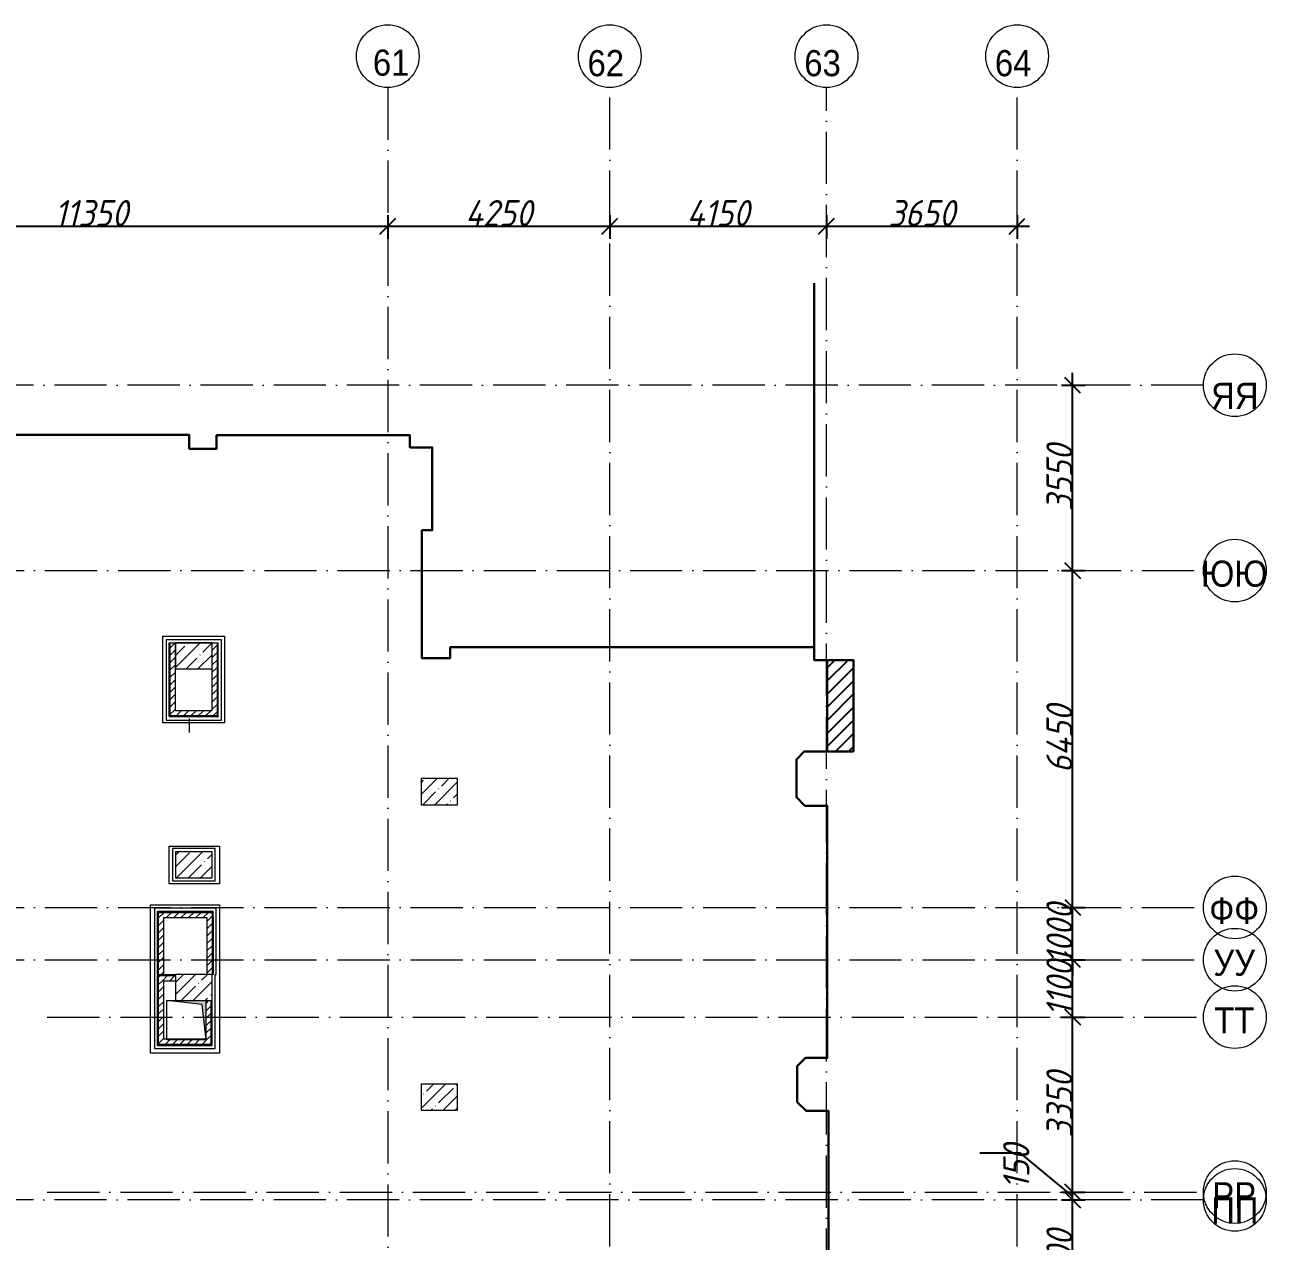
# Model space of a CAD drawing. Header units: millimetres. Extents: x 209 to 1046824, y -248937 to 510758.
# Drawn here: x 612542 to 636308, y 437893 to 461182 of the extents above; entities that cross this region are included whole.
import ezdxf

# ---------------------------------------------------------------- set-up
doc = ezdxf.new("R2010")
doc.units = ezdxf.units.MM
doc.linetypes.add('50_200_ШТРИХ_1Т_ш5_п1_п1_', pattern=[1400, 1000, -200, 0, -200])
for name, color, linetype, lineweight in [('A-ANNO-DIMS', 7, 'Continuous', 9), ('A-WALL', 7, 'Continuous', 5), ('A-WALL-FNSH-1', 7, 'Continuous', 5), ('A-WALL-IDEN', 7, 'Continuous', 9), ('I-WALL', 7, 'Continuous', 5), ('S-COLS', 7, 'Continuous', 9), ('S-COLS-1', 7, 'Continuous', 5), ('Основные линии', 7, 'Continuous', 30)]:
    doc.layers.add(name, color=color, linetype=linetype, lineweight=lineweight)
for name, color, linetype, lineweight, true_color in [('A-DETL-7', 7, 'Continuous', 20, 0x01a6fe), ('I-WALL-15', 7, 'Continuous', 5, 0x787878), ('M-EQPM-1', 7, 'Continuous', 9, 0xaaaaaa), ('M-EQPM-2', 7, 'Continuous', 9, 0xe2e2e2), ('Оси-1', 7, 'Continuous', 20, 0xaaaaaa), ('Оси-2', 7, 'Continuous', 9, 0xaaaaaa), ('Оси-3', 7, '50_200_ШТРИХ_1Т_ш5_п1_п1_', 9, 0xaaaaaa)]:
    doc.layers.add(name, color=color, linetype=linetype, lineweight=lineweight, true_color=true_color)
doc.layers.add('Штриховка', color=7, linetype='Continuous')
doc.styles.add('Arial', font='arial.ttf', dxfattribs={"width": 0.9, "height": 500})
doc.styles.add('ISOCPEUR_I_1', font='isocpeui.ttf', dxfattribs={"width": 0.9, "height": 500})
doc.dimstyles.new('ISO-2_5_0_9К_БОЛЬШОЙ', dxfattribs={"dimscale": 304.8, "dimtxt": 497.990588, "dimasz": 0.984252, "dimexe": 0.787402, "dimexo": 0, "dimgap": 0, "dimtad": 1, "dimdec": 0, "dimzin": 0, "dimdsep": 46, "dimtxsty": 'ISOCPEUR_I_1', "dimblk1": 'OBLIQUE', "dimblk2": 'OBLIQUE', "dimsah": 1, "dimcen": 0.09, "dimdle": 0.787402, "dimazin": 0, "dimtfac": 1, "dimtdec": 4, "dimtix": 1, "dimtmove": 0, "dimatfit": 3, "dimfxl": 1, "dimtvp": 1, "dimtolj": 1, "dimtzin": 0, "dimarcsym": 2})
doc.dimstyles.new('ISO-2_5_0_9К_БОЛЬШОЙ_1', dxfattribs={"dimscale": 304.8, "dimtxt": 497.990588, "dimasz": 0.984252, "dimexe": 0.787402, "dimexo": 0, "dimgap": 0, "dimtad": 1, "dimdec": 0, "dimzin": 0, "dimdsep": 46, "dimtxsty": 'ISOCPEUR_I_1', "dimblk1": 'OBLIQUE', "dimblk2": 'OBLIQUE', "dimsah": 1, "dimcen": 0.09, "dimdle": 0.787402, "dimazin": 0, "dimtfac": 1, "dimtdec": 4, "dimtix": 1, "dimtmove": 1, "dimatfit": 3, "dimfxl": 1, "dimtvp": 1, "dimtolj": 1, "dimtzin": 0, "dimarcsym": 2})
pattern_1 = [(0, (526877.51, 367168.45), (406.4, 101.6), [6.706, -298.094, 6.706, -298.094, -1625.6]), (0, (526877.51, 367168.45), (406.4, 101.6), [-609.6, 6.706, -602.894, 6.706, -298.094, -711.2]), (0, (526877.51, 367168.45), (406.4, 101.6), [-1524, 6.706, -196.494, 6.706, -501.294]), (120, (527029.91, 367219.25), (-291.18818, 301.15272), [6.706, -298.094, 6.706, -298.094, -1625.6]), (120, (527029.91, 367219.25), (-291.18818, 301.15272), [-609.6, 6.706, -602.894, 6.706, -298.094, -711.2]), (120, (527029.91, 367219.25), (-291.18818, 301.15272), [-1524, 6.706, -196.494, 6.706, -501.294]), (240, (527080.71, 367422.45), (-115.21182, -402.75272), [6.706, -298.094, 6.706, -298.094, -1625.6]), (240, (527080.71, 367422.45), (-115.21182, -402.75272), [-609.6, 6.706, -602.894, 6.706, -298.094, -711.2]), (240, (527080.71, 367422.45), (-115.21182, -402.75272), [-1524, 6.706, -196.494, 6.706, -501.294])]
pattern_2 = [(45, (526877.51, 367168.45), (-70.71068, 70.71068), [])]

# ---------------------------------------------------------------- blocks, each defined once
blk = doc.blocks.new('BSC_Колонна _Прямоугольная - 500х700-V306-АИ_План этажа_Стены_2')
at = {"layer": 'S-COLS-1'}
h = blk.add_hatch(dxfattribs=at)
h.set_pattern_fill('FP_175', color=256, style=0, pattern_type=2)
h.set_pattern_definition([(315, (-73481.04, 93600), (228.0985, 228.0985), []), (315, (-73481.04, 93371.9), (228.0985, 228.0985), [403.225, -80.645, 6.706, -73.939])])
h.paths.add_polyline_path([(-250, 350), (-250, -350), (250, -350), (250, 350)])
for p, q in [((250, 350), (-250, 350)), ((-250, 350), (-250, -350)), ((250, -350), (250, 350)), ((-250, -350), (250, -350))]:
    blk.add_line(p, q, dxfattribs=at)
blk = doc.blocks.new('BSC_Колонна _Прямоугольная - 500х700-V309-АИ_План этажа_Стены_2')
at = {"layer": 'S-COLS-1'}
h = blk.add_hatch(dxfattribs=at)
h.set_pattern_fill('FP_178', color=256, style=0, pattern_type=2)
h.set_pattern_definition([(315, (-79331.04, 93600), (228.0985, 228.0985), []), (315, (-79331.04, 93371.9), (228.0985, 228.0985), [403.225, -80.645, 6.706, -73.939])])
h.paths.add_polyline_path([(-250, 350), (-250, -350), (250, -350), (250, 350)])
for p, q in [((250, 350), (-250, 350)), ((-250, 350), (-250, -350)), ((250, -350), (250, 350)), ((-250, -350), (250, -350))]:
    blk.add_line(p, q, dxfattribs=at)
blk = doc.blocks.new('BSC_Колонна _Прямоугольная - 500х700-V362-АИ_План этажа_Стены_2')
at = {"layer": 'S-COLS-1'}
h = blk.add_hatch(dxfattribs=at)
h.set_pattern_fill('FP_221', color=256, style=0, pattern_type=2)
h.set_pattern_definition([(315, (-75580.7, 88900), (228.0985, 228.0985), []), (315, (-75580.7, 88671.9), (228.0985, 228.0985), [403.225, -80.645, 6.706, -73.939])])
h.paths.add_polyline_path([(-250, 350), (-250, -350), (250, -350), (250, 350)])
for p, q in [((250, 350), (-250, 350)), ((250, -350), (250, 350)), ((-250, -230), (-250, -350)), ((-250, -350), (250, -350))]:
    blk.add_line(p, q, dxfattribs=at)
blk = doc.blocks.new('BSC_Колонна _Прямоугольная - 500х700-V363-АИ_План этажа_Стены_2')
at = {"layer": 'S-COLS-1'}
h = blk.add_hatch(dxfattribs=at)
h.set_pattern_fill('FP_222', color=256, style=0, pattern_type=2)
h.set_pattern_definition([(315, (-77930.7, 88900), (228.0985, 228.0985), []), (315, (-77930.7, 88671.9), (228.0985, 228.0985), [403.225, -80.645, 6.706, -73.939])])
h.paths.add_polyline_path([(-250, 350), (-250, -350), (250, -350), (250, 350)])
for p, q in [((250, 350), (-250, 350)), ((-250, 350), (-250, -350)), ((250, -350), (250, 350)), ((-250, -350), (250, -350))]:
    blk.add_line(p, q, dxfattribs=at)
blk = doc.blocks.new('Канал вертикальный прямоугольный - Шахта - значок проема-24087406-АИ_План этажа_Стены_2')
at = {"layer": 'M-EQPM-2'}
blk.add_hatch(color=256, dxfattribs=at).paths.add_polyline_path([(375, 375), (-375, 375), (-375, -375), (-300, 300)])
at = {"layer": 'M-EQPM-1'}
for p, q in [((-375, -375), (-375, 375)), ((-375, 375), (375, 375)), ((-300, 300), (-375, -375)), ((-300, 300), (375, 375)), ((375, 375), (375, -375)), ((375, -375), (-375, -375))]:
    blk.add_line(p, q, dxfattribs=at)
blk = doc.blocks.new('Ось сетки - Круг_Ø6_00__ISO-2_5_0_9K_-17386508-АИ_План этажа_Стены_3')
at = {"layer": 'Оси-1'}
blk.add_circle((0, 0), 3, dxfattribs=at)
blk = doc.blocks.new('_Oblique')
at = {"color": 0, "linetype": 'ByBlock', "lineweight": -2}
blk.add_line((-0.5, -0.5), (0.5, 0.5), dxfattribs=at)
blk = doc.blocks.new('*D1847')
at = {"layer": 'A-ANNO-DIMS', "color": 0, "lineweight": -2, "transparency": 16777216}
for p, q in [((632601, 436042), (632601, 438922)), ((632389, 438682), (632841, 438682)), ((632389, 436282), (632841, 436282))]:
    blk.add_line(p, q, dxfattribs=at)
at = {"layer": 'Defpoints', "color": 0, "lineweight": 30, "transparency": 16777216}
for p in [(632389, 438682), (632601, 438682), (632389, 436282)]:
    blk.add_point(p, dxfattribs=at)
at = {"layer": 'A-ANNO-DIMS', "color": 0, "lineweight": -2, "transparency": 16777216, "xscale": 300, "yscale": 300, "zscale": 300}
for p, rotation in [((632601, 438682), 90), ((632601, 436282), 270)]:
    blk.add_blockref('_Oblique', p, dxfattribs=dict(at, rotation=rotation))
at = {"layer": 'A-ANNO-DIMS', "color": 0, "transparency": 16777216, "insert": (632351, 437482), "char_height": 500, "width": 1562.92, "attachment_point": 5, "rotation": 90, "style": 'ISOCPEUR_I_1'}
blk.add_mtext('\\A1;2400', dxfattribs=at)
blk = doc.blocks.new('*D1848')
at = {"layer": 'A-ANNO-DIMS', "color": 0, "lineweight": -2, "transparency": 16777216}
for p, q in [((631607, 439580), (630827, 439580)), ((632601, 438757), (631607, 439580)), ((632601, 438442), (632601, 439072)), ((632389, 438832), (632841, 438832)), ((632389, 438682), (632841, 438682))]:
    blk.add_line(p, q, dxfattribs=at)
at = {"layer": 'Defpoints', "color": 0, "lineweight": 30, "transparency": 16777216}
for p in [(632389, 438832), (632601, 438832), (632389, 438682)]:
    blk.add_point(p, dxfattribs=at)
at = {"layer": 'A-ANNO-DIMS', "color": 0, "lineweight": -2, "transparency": 16777216, "xscale": 300, "yscale": 300, "zscale": 300}
for p, rotation in [((632601, 438832), 90), ((632601, 438682), 270)]:
    blk.add_blockref('_Oblique', p, dxfattribs=dict(at, rotation=rotation))
at = {"layer": 'A-ANNO-DIMS', "color": 0, "transparency": 16777216, "insert": (631273, 438891), "char_height": 500, "width": 1022.8, "attachment_point": 1, "rotation": 90, "line_spacing_factor": 1.149209, "style": 'ISOCPEUR_I_1'}
blk.add_mtext('\\A1;150', dxfattribs=at)
blk = doc.blocks.new('*D1849')
at = {"layer": 'A-ANNO-DIMS', "color": 0, "lineweight": -2, "transparency": 16777216}
for p, q in [((632601, 438592), (632601, 442422)), ((632389, 442182), (632841, 442182)), ((632389, 438832), (632841, 438832))]:
    blk.add_line(p, q, dxfattribs=at)
at = {"layer": 'Defpoints', "color": 0, "lineweight": 30, "transparency": 16777216}
for p in [(632389, 442182), (632601, 442182), (632389, 438832)]:
    blk.add_point(p, dxfattribs=at)
at = {"layer": 'A-ANNO-DIMS', "color": 0, "lineweight": -2, "transparency": 16777216, "xscale": 300, "yscale": 300, "zscale": 300}
for p, rotation in [((632601, 442182), 90), ((632601, 438832), 270)]:
    blk.add_blockref('_Oblique', p, dxfattribs=dict(at, rotation=rotation))
at = {"layer": 'A-ANNO-DIMS', "color": 0, "transparency": 16777216, "insert": (632351, 440507), "char_height": 500, "width": 1516.96, "attachment_point": 5, "rotation": 90, "style": 'ISOCPEUR_I_1'}
blk.add_mtext('\\A1;3350', dxfattribs=at)
blk = doc.blocks.new('*D1850')
at = {"layer": 'A-ANNO-DIMS', "color": 0, "lineweight": -2, "transparency": 16777216}
for p, q in [((632601, 441942), (632601, 443522)), ((632389, 443282), (632841, 443282)), ((632389, 442182), (632841, 442182))]:
    blk.add_line(p, q, dxfattribs=at)
at = {"layer": 'Defpoints', "color": 0, "lineweight": 30, "transparency": 16777216}
for p in [(632389, 443282), (632601, 443282), (632389, 442182)]:
    blk.add_point(p, dxfattribs=at)
at = {"layer": 'A-ANNO-DIMS', "color": 0, "lineweight": -2, "transparency": 16777216, "xscale": 300, "yscale": 300, "zscale": 300}
for p, rotation in [((632601, 443282), 90), ((632601, 442182), 270)]:
    blk.add_blockref('_Oblique', p, dxfattribs=dict(at, rotation=rotation))
at = {"layer": 'A-ANNO-DIMS', "color": 0, "transparency": 16777216, "insert": (632351, 442732), "char_height": 500, "width": 1287.11, "attachment_point": 5, "rotation": 90, "style": 'ISOCPEUR_I_1'}
blk.add_mtext('\\A1;1100', dxfattribs=at)
blk = doc.blocks.new('*D1851')
at = {"layer": 'A-ANNO-DIMS', "color": 0, "lineweight": -2, "transparency": 16777216}
for p, q in [((632601, 444282), (632601, 444582)), ((632389, 444282), (632841, 444282)), ((632601, 443282), (632601, 444282)), ((632389, 443282), (632841, 443282)), ((632601, 443282), (632601, 442982))]:
    blk.add_line(p, q, dxfattribs=at)
at = {"layer": 'Defpoints', "color": 0, "lineweight": 30, "transparency": 16777216}
for p in [(632389, 444282), (632601, 444282), (632389, 443282)]:
    blk.add_point(p, dxfattribs=at)
at = {"layer": 'A-ANNO-DIMS', "color": 0, "lineweight": -2, "transparency": 16777216, "xscale": 300, "yscale": 300, "zscale": 300}
for p, rotation in [((632601, 444282), 270), ((632601, 443282), 90)]:
    blk.add_blockref('_Oblique', p, dxfattribs=dict(at, rotation=rotation))
at = {"layer": 'A-ANNO-DIMS', "color": 0, "transparency": 16777216, "insert": (632351, 443782), "char_height": 500, "width": 1402.04, "attachment_point": 5, "rotation": 90, "style": 'ISOCPEUR_I_1'}
blk.add_mtext('\\A1;1000', dxfattribs=at)
blk = doc.blocks.new('*D1852')
at = {"layer": 'A-ANNO-DIMS', "color": 0, "lineweight": -2, "transparency": 16777216}
for p, q in [((632601, 444042), (632601, 450972)), ((632389, 450732), (632841, 450732)), ((632389, 444282), (632841, 444282))]:
    blk.add_line(p, q, dxfattribs=at)
at = {"layer": 'Defpoints', "color": 0, "lineweight": 30, "transparency": 16777216}
for p in [(632389, 450732), (632601, 450732), (632389, 444282)]:
    blk.add_point(p, dxfattribs=at)
at = {"layer": 'A-ANNO-DIMS', "color": 0, "lineweight": -2, "transparency": 16777216, "xscale": 300, "yscale": 300, "zscale": 300}
for p, rotation in [((632601, 450732), 90), ((632601, 444282), 270)]:
    blk.add_blockref('_Oblique', p, dxfattribs=dict(at, rotation=rotation))
at = {"layer": 'A-ANNO-DIMS', "color": 0, "transparency": 16777216, "insert": (632351, 447507), "char_height": 500, "width": 1562.92, "attachment_point": 5, "rotation": 90, "style": 'ISOCPEUR_I_1'}
blk.add_mtext('\\A1;6450', dxfattribs=at)
blk = doc.blocks.new('*D1853')
at = {"layer": 'A-ANNO-DIMS', "color": 0, "lineweight": -2, "transparency": 16777216}
for p, q in [((632601, 450492), (632601, 454522)), ((632389, 454282), (632841, 454282)), ((632389, 450732), (632841, 450732))]:
    blk.add_line(p, q, dxfattribs=at)
at = {"layer": 'Defpoints', "color": 0, "lineweight": 30, "transparency": 16777216}
for p in [(632389, 454282), (632601, 454282), (632389, 450732)]:
    blk.add_point(p, dxfattribs=at)
at = {"layer": 'A-ANNO-DIMS', "color": 0, "lineweight": -2, "transparency": 16777216, "xscale": 300, "yscale": 300, "zscale": 300}
for p, rotation in [((632601, 454282), 90), ((632601, 450732), 270)]:
    blk.add_blockref('_Oblique', p, dxfattribs=dict(at, rotation=rotation))
at = {"layer": 'A-ANNO-DIMS', "color": 0, "transparency": 16777216, "insert": (632351, 452507), "char_height": 500, "width": 1516.96, "attachment_point": 5, "rotation": 90, "style": 'ISOCPEUR_I_1'}
blk.add_mtext('\\A1;3550', dxfattribs=at)
blk = doc.blocks.new('*D1859')
at = {"layer": 'A-ANNO-DIMS', "color": 0, "lineweight": -2, "transparency": 16777216}
for p, q in [((632601, 436042), (632601, 438922)), ((632389, 438682), (632841, 438682)), ((632389, 436282), (632841, 436282))]:
    blk.add_line(p, q, dxfattribs=at)
at = {"layer": 'Defpoints', "color": 0, "lineweight": 30, "transparency": 16777216}
for p in [(632389, 438682), (632601, 438682), (632389, 436282)]:
    blk.add_point(p, dxfattribs=at)
at = {"layer": 'A-ANNO-DIMS', "color": 0, "lineweight": -2, "transparency": 16777216, "xscale": 300, "yscale": 300, "zscale": 300}
for p, rotation in [((632601, 438682), 90), ((632601, 436282), 270)]:
    blk.add_blockref('_Oblique', p, dxfattribs=dict(at, rotation=rotation))
at = {"layer": 'A-ANNO-DIMS', "color": 0, "transparency": 16777216, "insert": (632351, 437482), "char_height": 500, "width": 1562.92, "attachment_point": 5, "rotation": 90, "style": 'ISOCPEUR_I_1'}
blk.add_mtext('\\A1;2400', dxfattribs=at)
blk = doc.blocks.new('*D1860')
at = {"layer": 'A-ANNO-DIMS', "color": 0, "lineweight": -2, "transparency": 16777216}
for p, q in [((631607, 439580), (630827, 439580)), ((632601, 438757), (631607, 439580)), ((632601, 438442), (632601, 439072)), ((632389, 438832), (632841, 438832)), ((632389, 438682), (632841, 438682))]:
    blk.add_line(p, q, dxfattribs=at)
at = {"layer": 'Defpoints', "color": 0, "lineweight": 30, "transparency": 16777216}
for p in [(632389, 438832), (632601, 438832), (632389, 438682)]:
    blk.add_point(p, dxfattribs=at)
at = {"layer": 'A-ANNO-DIMS', "color": 0, "lineweight": -2, "transparency": 16777216, "xscale": 300, "yscale": 300, "zscale": 300}
for p, rotation in [((632601, 438832), 90), ((632601, 438682), 270)]:
    blk.add_blockref('_Oblique', p, dxfattribs=dict(at, rotation=rotation))
at = {"layer": 'A-ANNO-DIMS', "color": 0, "transparency": 16777216, "insert": (631273, 438891), "char_height": 500, "width": 1022.8, "attachment_point": 1, "rotation": 90, "line_spacing_factor": 1.149209, "style": 'ISOCPEUR_I_1'}
blk.add_mtext('\\A1;150', dxfattribs=at)
blk = doc.blocks.new('*D1861')
at = {"layer": 'A-ANNO-DIMS', "color": 0, "lineweight": -2, "transparency": 16777216}
for p, q in [((632601, 438592), (632601, 442422)), ((632389, 442182), (632841, 442182)), ((632389, 438832), (632841, 438832))]:
    blk.add_line(p, q, dxfattribs=at)
at = {"layer": 'Defpoints', "color": 0, "lineweight": 30, "transparency": 16777216}
for p in [(632389, 442182), (632601, 442182), (632389, 438832)]:
    blk.add_point(p, dxfattribs=at)
at = {"layer": 'A-ANNO-DIMS', "color": 0, "lineweight": -2, "transparency": 16777216, "xscale": 300, "yscale": 300, "zscale": 300}
for p, rotation in [((632601, 442182), 90), ((632601, 438832), 270)]:
    blk.add_blockref('_Oblique', p, dxfattribs=dict(at, rotation=rotation))
at = {"layer": 'A-ANNO-DIMS', "color": 0, "transparency": 16777216, "insert": (632351, 440507), "char_height": 500, "width": 1516.96, "attachment_point": 5, "rotation": 90, "style": 'ISOCPEUR_I_1'}
blk.add_mtext('\\A1;3350', dxfattribs=at)
blk = doc.blocks.new('*D1862')
at = {"layer": 'A-ANNO-DIMS', "color": 0, "lineweight": -2, "transparency": 16777216}
for p, q in [((632601, 441942), (632601, 443522)), ((632389, 443282), (632841, 443282)), ((632389, 442182), (632841, 442182))]:
    blk.add_line(p, q, dxfattribs=at)
at = {"layer": 'Defpoints', "color": 0, "lineweight": 30, "transparency": 16777216}
for p in [(632389, 443282), (632601, 443282), (632389, 442182)]:
    blk.add_point(p, dxfattribs=at)
at = {"layer": 'A-ANNO-DIMS', "color": 0, "lineweight": -2, "transparency": 16777216, "xscale": 300, "yscale": 300, "zscale": 300}
for p, rotation in [((632601, 443282), 90), ((632601, 442182), 270)]:
    blk.add_blockref('_Oblique', p, dxfattribs=dict(at, rotation=rotation))
at = {"layer": 'A-ANNO-DIMS', "color": 0, "transparency": 16777216, "insert": (632351, 442732), "char_height": 500, "width": 1287.11, "attachment_point": 5, "rotation": 90, "style": 'ISOCPEUR_I_1'}
blk.add_mtext('\\A1;1100', dxfattribs=at)
blk = doc.blocks.new('*D1863')
at = {"layer": 'A-ANNO-DIMS', "color": 0, "lineweight": -2, "transparency": 16777216}
for p, q in [((632601, 444282), (632601, 444582)), ((632389, 444282), (632841, 444282)), ((632601, 443282), (632601, 444282)), ((632389, 443282), (632841, 443282)), ((632601, 443282), (632601, 442982))]:
    blk.add_line(p, q, dxfattribs=at)
at = {"layer": 'Defpoints', "color": 0, "lineweight": 30, "transparency": 16777216}
for p in [(632389, 444282), (632601, 444282), (632389, 443282)]:
    blk.add_point(p, dxfattribs=at)
at = {"layer": 'A-ANNO-DIMS', "color": 0, "lineweight": -2, "transparency": 16777216, "xscale": 300, "yscale": 300, "zscale": 300}
for p, rotation in [((632601, 444282), 270), ((632601, 443282), 90)]:
    blk.add_blockref('_Oblique', p, dxfattribs=dict(at, rotation=rotation))
at = {"layer": 'A-ANNO-DIMS', "color": 0, "transparency": 16777216, "insert": (632351, 443782), "char_height": 500, "width": 1402.04, "attachment_point": 5, "rotation": 90, "style": 'ISOCPEUR_I_1'}
blk.add_mtext('\\A1;1000', dxfattribs=at)
blk = doc.blocks.new('*D1864')
at = {"layer": 'A-ANNO-DIMS', "color": 0, "lineweight": -2, "transparency": 16777216}
for p, q in [((632601, 444042), (632601, 450972)), ((632389, 450732), (632841, 450732)), ((632389, 444282), (632841, 444282))]:
    blk.add_line(p, q, dxfattribs=at)
at = {"layer": 'Defpoints', "color": 0, "lineweight": 30, "transparency": 16777216}
for p in [(632389, 450732), (632601, 450732), (632389, 444282)]:
    blk.add_point(p, dxfattribs=at)
at = {"layer": 'A-ANNO-DIMS', "color": 0, "lineweight": -2, "transparency": 16777216, "xscale": 300, "yscale": 300, "zscale": 300}
for p, rotation in [((632601, 450732), 90), ((632601, 444282), 270)]:
    blk.add_blockref('_Oblique', p, dxfattribs=dict(at, rotation=rotation))
at = {"layer": 'A-ANNO-DIMS', "color": 0, "transparency": 16777216, "insert": (632351, 447507), "char_height": 500, "width": 1562.92, "attachment_point": 5, "rotation": 90, "style": 'ISOCPEUR_I_1'}
blk.add_mtext('\\A1;6450', dxfattribs=at)
blk = doc.blocks.new('*D1865')
at = {"layer": 'A-ANNO-DIMS', "color": 0, "lineweight": -2, "transparency": 16777216}
for p, q in [((632601, 450492), (632601, 454522)), ((632389, 454282), (632841, 454282)), ((632389, 450732), (632841, 450732))]:
    blk.add_line(p, q, dxfattribs=at)
at = {"layer": 'Defpoints', "color": 0, "lineweight": 30, "transparency": 16777216}
for p in [(632389, 454282), (632601, 454282), (632389, 450732)]:
    blk.add_point(p, dxfattribs=at)
at = {"layer": 'A-ANNO-DIMS', "color": 0, "lineweight": -2, "transparency": 16777216, "xscale": 300, "yscale": 300, "zscale": 300}
for p, rotation in [((632601, 454282), 90), ((632601, 450732), 270)]:
    blk.add_blockref('_Oblique', p, dxfattribs=dict(at, rotation=rotation))
at = {"layer": 'A-ANNO-DIMS', "color": 0, "transparency": 16777216, "insert": (632351, 452507), "char_height": 500, "width": 1516.96, "attachment_point": 5, "rotation": 90, "style": 'ISOCPEUR_I_1'}
blk.add_mtext('\\A1;3550', dxfattribs=at)
blk = doc.blocks.new('*D1869')
at = {"layer": 'A-ANNO-DIMS', "color": 0, "lineweight": -2, "transparency": 16777216}
for p, q in [((608140, 457539), (608140, 457087)), ((619490, 457539), (619490, 457087)), ((607900, 457327), (619730, 457327))]:
    blk.add_line(p, q, dxfattribs=at)
at = {"layer": 'Defpoints', "color": 0, "lineweight": 30, "transparency": 16777216}
for p in [(608140, 457539), (619490, 457539), (619490, 457327)]:
    blk.add_point(p, dxfattribs=at)
at = {"layer": 'A-ANNO-DIMS', "color": 0, "lineweight": -2, "transparency": 16777216, "xscale": 300, "yscale": 300, "zscale": 300, "rotation": 180}
blk.add_blockref('_Oblique', (608140, 457327), dxfattribs=at)
at = {"layer": 'A-ANNO-DIMS', "color": 0, "lineweight": -2, "transparency": 16777216, "xscale": 300, "yscale": 300, "zscale": 300}
blk.add_blockref('_Oblique', (619490, 457327), dxfattribs=at)
at = {"layer": 'A-ANNO-DIMS', "color": 0, "transparency": 16777216, "insert": (613815, 457577), "char_height": 500, "width": 1666.35, "attachment_point": 5, "style": 'ISOCPEUR_I_1'}
blk.add_mtext('\\A1;11350', dxfattribs=at)
blk = doc.blocks.new('*D1870')
at = {"layer": 'A-ANNO-DIMS', "color": 0, "lineweight": -2, "transparency": 16777216}
for p, q in [((619490, 457539), (619490, 457087)), ((623740, 457539), (623740, 457087)), ((619250, 457327), (623980, 457327))]:
    blk.add_line(p, q, dxfattribs=at)
at = {"layer": 'Defpoints', "color": 0, "lineweight": 30, "transparency": 16777216}
for p in [(619490, 457539), (623740, 457539), (623740, 457327)]:
    blk.add_point(p, dxfattribs=at)
at = {"layer": 'A-ANNO-DIMS', "color": 0, "lineweight": -2, "transparency": 16777216, "xscale": 300, "yscale": 300, "zscale": 300, "rotation": 180}
blk.add_blockref('_Oblique', (619490, 457327), dxfattribs=at)
at = {"layer": 'A-ANNO-DIMS', "color": 0, "lineweight": -2, "transparency": 16777216, "xscale": 300, "yscale": 300, "zscale": 300}
blk.add_blockref('_Oblique', (623740, 457327), dxfattribs=at)
at = {"layer": 'A-ANNO-DIMS', "color": 0, "transparency": 16777216, "insert": (621615, 457577), "char_height": 500, "width": 1562.92, "attachment_point": 5, "style": 'ISOCPEUR_I_1'}
blk.add_mtext('\\A1;4250', dxfattribs=at)
blk = doc.blocks.new('*D1871')
at = {"layer": 'A-ANNO-DIMS', "color": 0, "lineweight": -2, "transparency": 16777216}
for p, q in [((623740, 457539), (623740, 457087)), ((627890, 457539), (627890, 457087)), ((623500, 457327), (628130, 457327))]:
    blk.add_line(p, q, dxfattribs=at)
at = {"layer": 'Defpoints', "color": 0, "lineweight": 30, "transparency": 16777216}
for p in [(623740, 457539), (627890, 457539), (627890, 457327)]:
    blk.add_point(p, dxfattribs=at)
at = {"layer": 'A-ANNO-DIMS', "color": 0, "lineweight": -2, "transparency": 16777216, "xscale": 300, "yscale": 300, "zscale": 300, "rotation": 180}
blk.add_blockref('_Oblique', (623740, 457327), dxfattribs=at)
at = {"layer": 'A-ANNO-DIMS', "color": 0, "lineweight": -2, "transparency": 16777216, "xscale": 300, "yscale": 300, "zscale": 300}
blk.add_blockref('_Oblique', (627890, 457327), dxfattribs=at)
at = {"layer": 'A-ANNO-DIMS', "color": 0, "transparency": 16777216, "insert": (625815, 457577), "char_height": 500, "width": 1448, "attachment_point": 5, "style": 'ISOCPEUR_I_1'}
blk.add_mtext('\\A1;4150', dxfattribs=at)
blk = doc.blocks.new('*D1872')
at = {"layer": 'A-ANNO-DIMS', "color": 0, "lineweight": -2, "transparency": 16777216}
for p, q in [((627890, 457539), (627890, 457087)), ((631540, 457539), (631540, 457087)), ((627650, 457327), (631780, 457327))]:
    blk.add_line(p, q, dxfattribs=at)
at = {"layer": 'Defpoints', "color": 0, "lineweight": 30, "transparency": 16777216}
for p in [(627890, 457539), (631540, 457539), (631540, 457327)]:
    blk.add_point(p, dxfattribs=at)
at = {"layer": 'A-ANNO-DIMS', "color": 0, "lineweight": -2, "transparency": 16777216, "xscale": 300, "yscale": 300, "zscale": 300, "rotation": 180}
blk.add_blockref('_Oblique', (627890, 457327), dxfattribs=at)
at = {"layer": 'A-ANNO-DIMS', "color": 0, "lineweight": -2, "transparency": 16777216, "xscale": 300, "yscale": 300, "zscale": 300}
blk.add_blockref('_Oblique', (631540, 457327), dxfattribs=at)
at = {"layer": 'A-ANNO-DIMS', "color": 0, "transparency": 16777216, "insert": (629715, 457577), "char_height": 500, "width": 1516.96, "attachment_point": 5, "style": 'ISOCPEUR_I_1'}
blk.add_mtext('\\A1;3650', dxfattribs=at)

msp = doc.modelspace()

# ---------------------------------------------------------------- hatches: boundary and pattern name
at = {"layer": 'I-WALL', "true_color": 0x000000}
h = msp.add_hatch(dxfattribs=at)
h.set_pattern_fill('FP_4', color=18, style=0, pattern_type=2)
h.set_pattern_definition(pattern_2)
h.paths.add_polyline_path([(615427.5, 448049.1), (615427.5, 449349.1), (615327.5, 449349.1), (615327.5, 448049.1)])
h = msp.add_hatch(dxfattribs=at)
h.set_pattern_fill('FP_4', color=18, style=0, pattern_type=2)
h.set_pattern_definition(pattern_2)
h.paths.add_polyline_path([(616224.2, 447949.1), (616224.2, 449349.1), (616124.2, 449349.1), (616124.2, 447949.1)])
h = msp.add_hatch(dxfattribs=at)
h.set_pattern_fill('FP_4', color=18, style=0, pattern_type=2)
h.set_pattern_definition(pattern_2)
h.paths.add_polyline_path([(616124.2, 447949.1), (616124.2, 448049.1), (615327.5, 448049.1), (615327.5, 447949.1)])
h = msp.add_hatch(dxfattribs=at)
h.set_pattern_fill('FP_4', color=18, style=0, pattern_type=2)
h.set_pattern_definition(pattern_2)
h.paths.add_polyline_path([(615103.7, 442999.1), (615203.7, 442999.1), (615203.7, 444187.8), (615103.7, 444187.8), (615103.7, 443163.3)])
h = msp.add_hatch(dxfattribs=at)
h.set_pattern_fill('FP_4', color=18, style=0, pattern_type=2)
h.set_pattern_definition(pattern_2)
h.paths.add_polyline_path([(616027.5, 444087.8), (616127.5, 444087.8), (616127.5, 444187.8), (615203.7, 444187.8), (615203.7, 444087.8)])
h = msp.add_hatch(dxfattribs=at)
h.set_pattern_fill('FP_4', color=18, style=0, pattern_type=2)
h.set_pattern_definition(pattern_2)
h.paths.add_polyline_path([(616127.5, 442999.1), (616127.5, 444087.8), (616027.5, 444087.8), (616027.5, 442999.1)])
h = msp.add_hatch(dxfattribs=at)
h.set_pattern_fill('FP_4', color=18, style=0, pattern_type=2)
h.set_pattern_definition(pattern_2)
h.paths.add_polyline_path([(615427.5, 442879.1), (615427.5, 442979.1), (615103.7, 442979.1), (615103.7, 442879.1), (615203.7, 442879.1)])
h = msp.add_hatch(dxfattribs=at)
h.set_pattern_fill('FP_4', color=18, style=0, pattern_type=2)
h.set_pattern_definition(pattern_2)
h.paths.add_polyline_path([(615103.7, 441659.5), (615203.7, 441659.5), (615203.7, 442879.1), (615103.7, 442879.1), (615103.7, 441739.4)])
h = msp.add_hatch(dxfattribs=at)
h.set_pattern_fill('FP_4', color=18, style=0, pattern_type=2)
h.set_pattern_definition(pattern_2)
h.paths.add_polyline_path([(616107.5, 441759.5), (616107.5, 442499.1), (616007.5, 442499.1), (616007.5, 441759.5)])
h = msp.add_hatch(dxfattribs=at)
h.set_pattern_fill('FP_4', color=18, style=0, pattern_type=2)
h.set_pattern_definition(pattern_2)
h.paths.add_polyline_path([(616107.5, 441659.5), (616107.5, 441759.5), (616007.5, 441759.5), (616006.4, 441759.5), (615203.7, 441759.5), (615203.7, 441659.5)])
at = {"layer": 'I-WALL-15', "true_color": 0x000000}
h = msp.add_hatch(dxfattribs=at)
h.set_pattern_fill('FP_3', color=18, style=0, pattern_type=2)
h.set_pattern_definition(pattern_1)
h.paths.add_polyline_path([(615327.5, 447949.1), (615327.5, 449349.1), (615307.5, 449349.1), (615307.5, 447949.1)])
h = msp.add_hatch(dxfattribs=at)
h.set_pattern_fill('FP_3', color=18, style=0, pattern_type=2)
h.set_pattern_definition(pattern_1)
h.paths.add_polyline_path([(616244.2, 447929.1), (616244.2, 449349.1), (616224.2, 449349.1), (616224.2, 447929.1)])
h = msp.add_hatch(dxfattribs=at)
h.set_pattern_fill('FP_3', color=18, style=0, pattern_type=2)
h.set_pattern_definition(pattern_1)
h.paths.add_polyline_path([(615307.5, 447929.1), (616224.2, 447929.1), (616224.2, 447949.1), (615307.5, 447949.1)])
h = msp.add_hatch(dxfattribs=at)
h.set_pattern_fill('FP_3', color=18, style=0, pattern_type=2)
h.set_pattern_definition(pattern_1)
h.paths.add_polyline_path([(615103.7, 442999.1), (615103.7, 444207.8), (615083.7, 444207.8), (615083.7, 442999.1)])
h = msp.add_hatch(dxfattribs=at)
h.set_pattern_fill('FP_3', color=18, style=0, pattern_type=2)
h.set_pattern_definition(pattern_1)
h.paths.add_polyline_path([(616127.5, 444187.8), (616147.5, 444187.8), (616147.5, 444207.8), (615103.7, 444207.8), (615103.7, 444187.8), (615203.7, 444187.8)])
h = msp.add_hatch(dxfattribs=at)
h.set_pattern_fill('FP_3', color=18, style=0, pattern_type=2)
h.set_pattern_definition(pattern_1)
h.paths.add_polyline_path([(616147.5, 442999.1), (616147.5, 444187.8), (616127.5, 444187.8), (616127.5, 442999.1)])
h = msp.add_hatch(dxfattribs=at)
h.set_pattern_fill('FP_3', color=18, style=0, pattern_type=2)
h.set_pattern_definition(pattern_1)
h.paths.add_polyline_path([(615427.5, 442979.1), (615427.5, 442999.1), (615083.7, 442999.1), (615083.7, 442979.1), (615103.7, 442979.1)])
h = msp.add_hatch(dxfattribs=at)
h.set_pattern_fill('FP_3', color=18, style=0, pattern_type=2)
h.set_pattern_definition(pattern_1)
h.paths.add_polyline_path([(615103.7, 441639.5), (615103.7, 442979.1), (615083.7, 442979.1), (615083.7, 441639.5)])
h = msp.add_hatch(dxfattribs=at)
h.set_pattern_fill('FP_3', color=18, style=0, pattern_type=2)
h.set_pattern_definition(pattern_1)
h.paths.add_polyline_path([(616107.5, 441659.5), (616127.5, 441659.5), (616127.5, 442499.1), (616107.5, 442499.1), (616107.5, 441739.4)])
h = msp.add_hatch(dxfattribs=at)
h.set_pattern_fill('FP_3', color=18, style=0, pattern_type=2)
h.set_pattern_definition(pattern_1)
h.paths.add_polyline_path([(615103.7, 441639.5), (616127.5, 441639.5), (616127.5, 441659.5), (615103.7, 441659.5)])
at = {"layer": 'S-COLS-1', "true_color": 0x000000}
h = msp.add_hatch(dxfattribs=at)
h.set_pattern_fill('FP_1', color=18, style=0, pattern_type=2)
h.set_pattern_definition([(45, (526877.5, 367168.45), (-228.0985, 228.0985), []), (45, (527105.6, 367168.45), (-228.0985, 228.0985), [403.225, -80.645, 6.706, -73.939])])
h.paths.add_polyline_path([(616127.5, 448849.1), (616127.5, 449349.1), (615427.5, 449349.1), (615427.5, 448849.1)])
at = {"layer": 'Штриховка', "transparency": 33554559}
h = msp.add_hatch(dxfattribs=at)
h.set_pattern_fill('ANSI31', color=1, scale=56)
h.paths.add_polyline_path([(628405.8, 449020.4), (627900.4, 449020.4), (627900.4, 447270.4), (628405.8, 447270.4)])

# ---------------------------------------------------------------- linework, layer by layer
at = {"lineweight": 30}
for points in [[(627928.2, 437645.5), (627928.2, 440385.5), (627500.2, 440385.5), (627330.5, 440555.2), (627330.5, 441245.2), (627486, 441400.8), (627906, 441400.8), (627906, 446230.8), (627476, 446230.8), (627313.4, 446393.4), (627313.4, 447118.4), (627465.4, 447270.4), (627900.4, 447270.4), (627900.4, 449020.4), (627655.4, 449020.4), (627655.4, 449265.4), (627655.4, 456237.4)], [(620143.4, 449055.4), (620143.4, 451505.4), (620163.4, 451505.4), (620343.4, 451505.4), (620343.4, 453092.4), (620143.4, 453092.4), (619913.4, 453092.4), (619913.4, 453322.4), (616213.4, 453322.4), (616213.4, 453066.4), (615689.4, 453066.4), (615689.4, 453329.4), (610339.4, 453329.4)], [(627655.4, 449265.4), (620683.4, 449265.4), (620683.4, 449055.4), (620143.4, 449055.4), (620143.4, 449055.4)]]:
    msp.add_lwpolyline(points, dxfattribs=at)
at = {"layer": 'A-DETL-7', "color": 18, "true_color": 0x000000}
for p, q in [((615182.9, 449476.7), (616362.9, 449476.7)), ((615182.9, 447816.7), (615182.9, 449476.7)), ((616362.9, 449476.7), (616362.9, 447816.7)), ((616362.9, 447816.7), (615182.9, 447816.7)), ((615307, 445457.8), (616267, 445457.8)), ((615307, 444737.8), (615307, 445457.8)), ((616267, 445457.8), (616267, 444737.8)), ((616267, 444737.8), (615307, 444737.8)), ((614948.9, 444330.4), (616267, 444330.4)), ((614948.9, 441492.8), (614948.9, 444330.4)), ((616267, 444330.4), (616267, 441492.8)), ((616267, 441492.8), (614948.9, 441492.8))]:
    msp.add_line(p, q, dxfattribs=at)
at = {"layer": 'A-WALL', "color": 18, "true_color": 0x000000}
for p, q in [((615247.5, 449409.1), (615247.5, 447869.1)), ((616304.2, 449409.1), (615247.5, 449409.1)), ((615307.5, 447949.1), (615307.5, 449349.1)), ((615307.5, 449349.1), (616244.2, 449349.1)), ((615327.5, 447949.1), (615327.5, 449349.1)), ((616224.2, 449349.1), (616224.2, 447949.1)), ((616244.2, 447929.1), (616244.2, 449349.1)), ((616304.2, 447869.1), (616304.2, 449409.1)), ((615247.5, 447869.1), (616304.2, 447869.1)), ((616224.2, 447929.1), (615307.5, 447929.1)), ((616224.2, 447949.1), (615327.5, 447949.1)), ((615367.5, 445409.1), (615367.5, 444789.1)), ((616187.5, 445409.1), (615367.5, 445409.1)), ((616187.5, 444789.1), (616187.5, 445409.1)), ((615367.5, 444789.1), (616187.5, 444789.1)), ((616207.5, 444267.8), (615023.7, 444267.8)), ((615023.7, 444267.8), (615023.7, 441579.5)), ((615083.7, 442999.1), (615083.7, 444207.8)), ((616147.5, 444207.8), (615103.7, 444207.8)), ((616147.5, 444207.8), (616147.5, 444187.8)), ((616207.5, 442999.1), (616207.5, 444267.8)), ((615103.7, 444187.8), (616127.5, 444187.8)), ((615103.7, 442999.1), (615103.7, 444187.8)), ((616127.5, 444187.8), (616127.5, 442999.1)), ((616147.5, 442999.1), (616147.5, 444187.8)), ((616147.5, 444087.8), (616147.5, 442999.1)), ((615083.7, 441639.5), (615083.7, 442979.1)), ((615103.7, 441659.5), (615103.7, 442979.1)), ((615103.7, 442979.1), (615427.5, 442979.1)), ((616147.5, 442999.1), (616127.5, 442999.1)), ((616187.5, 441579.5), (616187.5, 442999.1)), ((616187.5, 442999.1), (616207.5, 442999.1)), ((616107.5, 441659.5), (616107.5, 442499.1)), ((616127.5, 441639.5), (616127.5, 442499.1)), ((615083.7, 441639.5), (616127.5, 441639.5)), ((616107.5, 441659.5), (615103.7, 441659.5)), ((615023.7, 441579.5), (616187.5, 441579.5))]:
    msp.add_line(p, q, dxfattribs=at)
at = {"layer": 'A-WALL-FNSH-1', "color": 18, "true_color": 0x000000}
for p, q in [((615427.5, 448049.1), (615427.5, 449349.1)), ((616124.2, 449349.1), (616124.2, 448049.1)), ((616124.2, 448049.1), (615427.5, 448049.1)), ((615307.5, 447949.1), (615307.5, 447929.1)), ((616224.2, 447929.1), (616244.2, 447929.1)), ((615103.7, 444207.8), (615083.7, 444207.8)), ((616147.5, 444187.8), (616147.5, 444207.8)), ((615203.7, 444087.8), (616027.5, 444087.8)), ((615203.7, 442999.1), (615203.7, 444087.8)), ((616027.5, 444087.8), (616027.5, 442999.1)), ((615083.7, 442999.1), (615083.7, 442979.1)), ((615083.7, 442999.1), (615427.5, 442999.1)), ((615203.7, 441759.5), (615203.7, 442879.1)), ((615203.7, 442879.1), (615427.5, 442879.1)), ((616147.5, 442999.1), (616147.5, 442999.1)), ((616006.4, 441759.5), (615203.7, 441759.5))]:
    msp.add_line(p, q, dxfattribs=at)
at = {"layer": 'A-WALL-IDEN', "color": 18, "true_color": 0x000000}
msp.add_line((615689, 447899.1), (615689, 447633), dxfattribs=at)
at = {"layer": 'S-COLS-1', "color": 18, "true_color": 0x000000}
for p, q in [((616127.5, 449349.1), (615427.5, 449349.1)), ((615427.5, 449349.1), (615427.5, 448849.1)), ((616127.5, 448849.1), (616127.5, 449349.1)), ((615427.5, 448849.1), (616127.5, 448849.1))]:
    msp.add_line(p, q, dxfattribs=at)
at = {"layer": 'Оси-3'}
for p, q in [((619490.4, 459982.3), (619490.4, 416790.5)), ((623740.4, 416790.5), (623740.4, 459982.3)), ((627890.4, 416132.4), (627890.4, 459982.3)), ((631540.4, 416790.5), (631540.4, 459982.3)), ((635108.4, 454282.4), (593326.4, 454282.4)), ((593326.4, 450732.1), (635108.4, 450732.1)), ((593326.4, 444282.4), (635108.4, 444282.4)), ((593326.4, 443282.4), (635108.4, 443282.4)), ((612971.7, 442182.4), (635108.4, 442182.4)), ((612971.7, 438832.4), (635108.4, 438832.4)), ((635108.4, 438682.4), (593326.4, 438682.4))]:
    msp.add_line(p, q, dxfattribs=at)
at = {"layer": 'Основные линии', "color": 1}
msp.add_lwpolyline([(627900.4, 447270.4), (628405.8, 447270.4), (628405.8, 449020.4), (627900.4, 449020.4)], close=True, dxfattribs=at)

# ---------------------------------------------------------------- block references
at = {"layer": 'M-EQPM-1', "color": 18, "true_color": 0x000000, "rotation": 269.9999999999989}
msp.add_blockref('Канал вертикальный прямоугольный - Шахта - значок проема-24087406-АИ_План этажа_Стены_2', (615632.5, 442124.1), dxfattribs=at)
at = {"layer": 'S-COLS', "color": 18, "true_color": 0x000000, "rotation": 89.9999999999999}
for name, p in [('BSC_Колонна _Прямоугольная - 500х700-V309-АИ_План этажа_Стены_2', (620477.5, 446499.5)), ('BSC_Колонна _Прямоугольная - 500х700-V363-АИ_План этажа_Стены_2', (615777.5, 445099.1)), ('BSC_Колонна _Прямоугольная - 500х700-V362-АИ_План этажа_Стены_2', (615777.5, 442749.1)), ('BSC_Колонна _Прямоугольная - 500х700-V306-АИ_План этажа_Стены_2', (620477.5, 440649.5))]:
    msp.add_blockref(name, p, dxfattribs=at)
at = {"layer": 'Оси-1', "xscale": 199.9999999999999, "yscale": 199.9999999999999, "zscale": 199.9999999999999}
for p, rotation in [((619490.4, 460582.3), 180), ((635708.4, 454282.4), 89.9999999999998), ((635708.4, 450732.1), 269.9999999999995), ((635708.4, 444282.4), 269.9999999999995), ((635708.4, 443282.4), 269.9999999999995), ((635708.4, 442182.4), 269.9999999999995), ((635708.4, 438832.4), 269.9999999999995), ((635708.4, 438682.4), 89.99999999999982)]:
    msp.add_blockref('Ось сетки - Круг_Ø6_00__ISO-2_5_0_9K_-17386508-АИ_План этажа_Стены_3', p, dxfattribs=dict(at, rotation=rotation))
for p in [(623740.4, 460582.3), (627890.4, 460582.3), (631540.4, 460582.3), (631540.4, 460582.3)]:
    msp.add_blockref('Ось сетки - Круг_Ø6_00__ISO-2_5_0_9K_-17386508-АИ_План этажа_Стены_3', p, dxfattribs=at)

# ---------------------------------------------------------------- texts
at = {"layer": 'Оси-2', "char_height": 500, "attachment_point": 5, "line_spacing_factor": 0.936439, "style": 'Arial'}
for s, insert, width in [('\\pxqc,t4.572,9.144,13.716,18.288,22.86,27.432,32.004,36.576,41.148,45.72,50.292,54.864,59.436,64.008,68.58,73.152,77.724,82.296,86.868,91.44,96.012,100.584,105.156,109.728,114.3,118.872,123.444,128.016,132.588,137.16,141.732,146.304;{61}', (619555.6, 460455.2), 702), ('\\pxqc,t4.572,9.144,13.716,18.288,22.86,27.432,32.004,36.576,41.148,45.72,50.292,54.864,59.436,64.008,68.58,73.152,77.724,82.296,86.868,91.44,96.012,100.584,105.156,109.728,114.3,118.872,123.444,128.016,132.588,137.16,141.732,146.304;{62}', (623664.5, 460444.9), 702), ('\\pxqc,t4.572,9.144,13.716,18.288,22.86,27.432,32.004,36.576,41.148,45.72,50.292,54.864,59.436,64.008,68.58,73.152,77.724,82.296,86.868,91.44,96.012,100.584,105.156,109.728,114.3,118.872,123.444,128.016,132.588,137.16,141.732,146.304;{63}', (627814.5, 460444.9), 702), ('\\pxqc,t4.572,9.144,13.716,18.288,22.86,27.432,32.004,36.576,41.148,45.72,50.292,54.864,59.436,64.008,68.58,73.152,77.724,82.296,86.868,91.44,96.012,100.584,105.156,109.728,114.3,118.872,123.444,128.016,132.588,137.16,141.732,146.304;{64}', (631464.5, 460444.9), 702), ('\\pxqc,t4.572,9.144,13.716,18.288,22.86,27.432,32.004,36.576,41.148,45.72,50.292,54.864,59.436,64.008,68.58,73.152,77.724,82.296,86.868,91.44,96.012,100.584,105.156,109.728,114.3,118.872,123.444,128.016,132.588,137.16,141.732,146.304;{64}', (631464.5, 460444.9), 702), ('\\pxqc,t4.572,9.144,13.716,18.288,22.86,27.432,32.004,36.576,41.148,45.72,50.292,54.864,59.436,64.008,68.58,73.152,77.724,82.296,86.868,91.44,96.012,100.584,105.156,109.728,114.3,118.872,123.444,128.016,132.588,137.16,141.732,146.304;{ЯЯ}', (635708.1, 454079.5), 916.2), ('\\pxqc,t4.572,9.144,13.716,18.288,22.86,27.432,32.004,36.576,41.148,45.72,50.292,54.864,59.436,64.008,68.58,73.152,77.724,82.296,86.868,91.44,96.012,100.584,105.156,109.728,114.3,118.872,123.444,128.016,132.588,137.16,141.732,146.304;{ЮЮ}', (635697.8, 450670.3), 1297.8), ('\\pxqc,t4.572,9.144,13.716,18.288,22.86,27.432,32.004,36.576,41.148,45.72,50.292,54.864,59.436,64.008,68.58,73.152,77.724,82.296,86.868,91.44,96.012,100.584,105.156,109.728,114.3,118.872,123.444,128.016,132.588,137.16,141.732,146.304;{ФФ}', (635696.9, 444220.7), 964.8), ('\\pxqc,t4.572,9.144,13.716,18.288,22.86,27.432,32.004,36.576,41.148,45.72,50.292,54.864,59.436,64.008,68.58,73.152,77.724,82.296,86.868,91.44,96.012,100.584,105.156,109.728,114.3,118.872,123.444,128.016,132.588,137.16,141.732,146.304;{УУ}', (635696.9, 443220.7), 822.6), ('\\pxqc,t4.572,9.144,13.716,18.288,22.86,27.432,32.004,36.576,41.148,45.72,50.292,54.864,59.436,64.008,68.58,73.152,77.724,82.296,86.868,91.44,96.012,100.584,105.156,109.728,114.3,118.872,123.444,128.016,132.588,137.16,141.732,146.304;{ТТ}', (635697.8, 442120.7), 797.4), ('\\pxqc,t4.572,9.144,13.716,18.288,22.86,27.432,32.004,36.576,41.148,45.72,50.292,54.864,59.436,64.008,68.58,73.152,77.724,82.296,86.868,91.44,96.012,100.584,105.156,109.728,114.3,118.872,123.444,128.016,132.588,137.16,141.732,146.304;{РР}', (635696.9, 438770.7), 846), ('\\pxqc,t4.572,9.144,13.716,18.288,22.86,27.432,32.004,36.576,41.148,45.72,50.292,54.864,59.436,64.008,68.58,73.152,77.724,82.296,86.868,91.44,96.012,100.584,105.156,109.728,114.3,118.872,123.444,128.016,132.588,137.16,141.732,146.304;{ПП}', (635708.1, 438479.5), 916.2)]:
    msp.add_mtext(s, dxfattribs=dict(at, insert=insert, width=width))

# ---------------------------------------------------------------- dimensions: what is measured, and where the dimension line sits
at = {"layer": 'A-ANNO-DIMS'}
for base, p1, p2, override, picture, middle in [((619490.4, 457326.7), (608140.4, 457538.8), (619490.4, 457538.8), {"dimpost": '<>', "dimfxl": 11350}, '*D1869', (613815.4, 457576.7)), ((623740.4, 457326.7), (619490.4, 457538.8), (623740.4, 457538.8), {"dimpost": '<>', "dimfxl": 4250}, '*D1870', (621615.4, 457576.7)), ((627890.4, 457326.7), (623740.4, 457538.8), (627890.4, 457538.8), {"dimpost": '<>', "dimfxl": 4150}, '*D1871', (625815.4, 457576.7)), ((631540.4, 457326.7), (627890.4, 457538.8), (631540.4, 457538.8), {"dimpost": '<>', "dimfxl": 3650}, '*D1872', (629715.4, 457576.7))]:
    dim = msp.add_linear_dim(base=base, p1=p1, p2=p2, dimstyle='ISO-2_5_0_9К_БОЛЬШОЙ', override=override, dxfattribs=at)
    dim.commit()
    dim.dimension.update_dxf_attribs({"geometry": picture, "text_midpoint": middle})
for base, p1, p2, override, picture, middle in [((632600.8, 454282.4), (632388.7, 450732.1), (632388.7, 454282.4), {"dimpost": '<>', "dimfxl": 3550.347485}, '*D1853', (632350.8, 452507.2)), ((632600.8, 454282.4), (632388.7, 450732.1), (632388.7, 454282.4), {"dimpost": '<>', "dimfxl": 3550.347485}, '*D1865', (632350.8, 452507.2)), ((632600.8, 450732.1), (632388.7, 444282.4), (632388.7, 450732.1), {"dimpost": '<>', "dimfxl": 6449.652515}, '*D1852', (632350.8, 447507.2)), ((632600.8, 450732.1), (632388.7, 444282.4), (632388.7, 450732.1), {"dimpost": '<>', "dimfxl": 6449.652515}, '*D1864', (632350.8, 447507.2)), ((632600.8, 444282.4), (632388.7, 443282.4), (632388.7, 444282.4), {"dimpost": '<>', "dimfxl": 1000}, '*D1851', (632350.8, 443782.4)), ((632600.8, 444282.4), (632388.7, 443282.4), (632388.7, 444282.4), {"dimpost": '<>', "dimfxl": 1000}, '*D1863', (632350.8, 443782.4)), ((632600.8, 443282.4), (632388.7, 442182.4), (632388.7, 443282.4), {"dimpost": '<>', "dimfxl": 1100}, '*D1850', (632350.8, 442732.4)), ((632600.8, 443282.4), (632388.7, 442182.4), (632388.7, 443282.4), {"dimpost": '<>', "dimfxl": 1100}, '*D1862', (632350.8, 442732.4)), ((632600.8, 442182.4), (632388.7, 438832.4), (632388.7, 442182.4), {"dimpost": '<>', "dimfxl": 3350}, '*D1849', (632350.8, 440507.4)), ((632600.8, 442182.4), (632388.7, 438832.4), (632388.7, 442182.4), {"dimpost": '<>', "dimfxl": 3350}, '*D1861', (632350.8, 440507.4)), ((632600.8, 438682.4), (632388.7, 436282.4), (632388.7, 438682.4), {"dimpost": '<>', "dimfxl": 2400}, '*D1847', (632350.8, 437482.4)), ((632600.8, 438682.4), (632388.7, 436282.4), (632388.7, 438682.4), {"dimpost": '<>', "dimfxl": 2400}, '*D1859', (632350.8, 437482.4))]:
    dim = msp.add_linear_dim(base=base, p1=p1, p2=p2, angle=90, dimstyle='ISO-2_5_0_9К_БОЛЬШОЙ', override=override, dxfattribs=at)
    dim.commit()
    dim.dimension.update_dxf_attribs({"geometry": picture, "text_midpoint": middle})
for picture in ['*D1848', '*D1860']:
    dim = msp.add_linear_dim(base=(632600.8, 438832.4), p1=(632388.7, 438682.4), p2=(632388.7, 438832.4), angle=90, dimstyle='ISO-2_5_0_9К_БОЛЬШОЙ_1', override={"dimpost": '<>', "dimfxl": 150}, dxfattribs=at)
    dim.commit()
    dim.dimension.update_dxf_attribs({"geometry": picture, "text_midpoint": (631606.6, 439580.2), "dimtype": 160, "text_rotation": 90})

doc.saveas('drawing.dxf')
